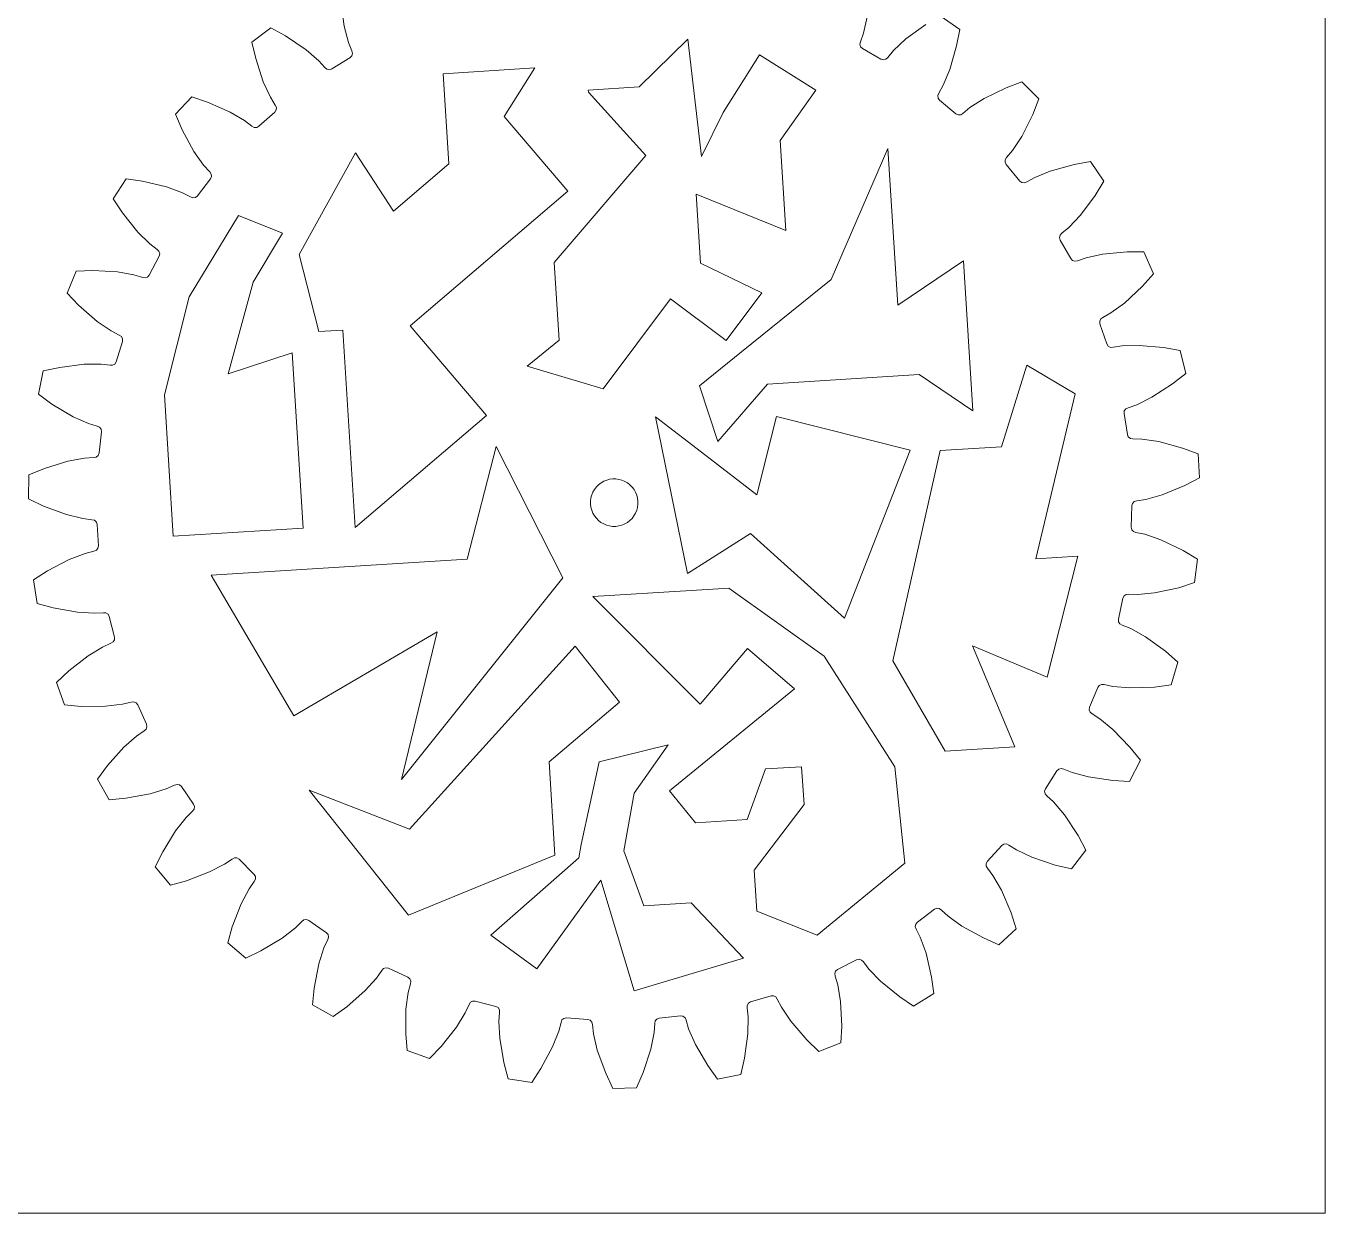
# Model space of a CAD drawing. Header units: millimetres. Extents: x -584 to 91, y -356 to 139.
# Drawn here: x 8.6 to 90.6, y -165.5 to -90.5 of the extents above; entities that cross this region are included whole.
import ezdxf

# ---------------------------------------------------------------- set-up
doc = ezdxf.new("R2010")
doc.units = ezdxf.units.MM
doc.layers.get('0').update_dxf_attribs({"linetype": 'CONTINUOUS'})

msp = doc.modelspace()

# ---------------------------------------------------------------- linework, layer by layer
at = {"color": 5, "lineweight": 0}
for p, q in [((28.444, -88.989), (28.655, -90.531)), ((61.449, -90.978), (61.682, -89.938)), ((67.532, -90.747), (66.302, -89.887)), ((24.036, -90.646), (22.838, -91.55)), ((24.963, -91.154), (24.036, -90.646)), ((28.655, -90.531), (28.925, -91.562)), ((61.258, -91.52), (61.449, -90.978)), ((65.394, -90.428), (64.136, -91.344)), ((67.335, -91.786), (67.532, -90.747)), ((22.838, -91.55), (23.072, -92.581)), ((26.253, -92.025), (24.963, -91.154)), ((28.925, -91.562), (29.135, -92.097)), ((61.221, -91.678), (61.258, -91.52)), ((61.268, -91.834), (61.221, -91.678)), ((61.387, -91.945), (61.268, -91.834)), ((64.136, -91.344), (63.356, -92.071)), ((66.906, -93.282), (67.335, -91.786)), ((23.072, -92.581), (23.554, -94.06)), ((27.058, -92.723), (26.253, -92.025)), ((29.022, -92.526), (27.881, -93.236)), ((29.136, -92.411), (29.022, -92.526)), ((29.135, -92.097), (29.178, -92.254)), ((29.178, -92.254), (29.136, -92.411)), ((62.552, -92.613), (61.387, -91.945)), ((62.708, -92.66), (62.552, -92.613)), ((62.866, -92.622), (62.708, -92.66)), ((62.984, -92.51), (62.866, -92.622)), ((63.356, -92.071), (62.984, -92.51)), ((27.445, -93.148), (27.058, -92.723)), ((27.567, -93.256), (27.445, -93.148)), ((27.727, -93.288), (27.567, -93.256)), ((27.881, -93.236), (27.727, -93.288)), ((66.491, -94.264), (66.906, -93.282)), ((23.554, -94.06), (24.004, -95.026)), ((66.206, -94.763), (66.491, -94.264)), ((71.46, -94.057), (70.47, -94.428)), ((72.517, -95.123), (71.46, -94.057)), ((19.03, -94.999), (18.013, -96.102)), ((20.033, -95.333), (19.03, -94.999)), ((24.004, -95.026), (24.307, -95.516)), ((66.141, -94.913), (66.206, -94.763)), ((66.16, -95.074), (66.141, -94.913)), ((66.257, -95.204), (66.16, -95.074)), ((69.069, -95.104), (68.172, -95.68)), ((70.47, -94.428), (69.069, -95.104)), ((72.138, -96.11), (72.517, -95.123)), ((21.458, -95.959), (20.033, -95.333)), ((22.375, -96.502), (21.458, -95.959)), ((24.272, -95.958), (23.276, -96.86)), ((24.364, -95.824), (24.272, -95.958)), ((24.307, -95.516), (24.377, -95.662)), ((24.377, -95.662), (24.364, -95.824)), ((67.284, -96.07), (66.257, -95.204)), ((68.172, -95.68), (67.728, -96.046)), ((18.013, -96.102), (18.427, -97.074)), ((22.832, -96.852), (22.375, -96.502)), ((67.429, -96.144), (67.284, -96.07)), ((67.592, -96.135), (67.429, -96.144)), ((67.728, -96.046), (67.592, -96.135)), ((71.448, -97.505), (72.138, -96.11)), ((18.427, -97.074), (19.166, -98.444)), ((22.971, -96.936), (22.832, -96.852)), ((23.134, -96.939), (22.971, -96.936)), ((23.276, -96.86), (23.134, -96.939)), ((70.865, -98.397), (71.448, -97.505)), ((70.495, -98.838), (70.865, -98.397)), ((19.166, -98.444), (19.781, -99.314)), ((70.394, -99.135), (70.405, -98.973)), ((70.467, -99.281), (70.394, -99.135)), ((70.405, -98.973), (70.495, -98.838)), ((75.791, -99.081), (74.751, -99.269)), ((76.641, -100.319), (75.791, -99.081)), ((19.781, -99.314), (20.167, -99.742)), ((20.167, -99.742), (20.262, -99.873)), ((20.278, -100.035), (20.211, -100.183)), ((20.262, -99.873), (20.278, -100.035)), ((71.323, -100.316), (70.467, -99.281)), ((73.251, -99.685), (72.266, -100.091)), ((74.751, -99.269), (73.251, -99.685)), ((14.882, -100.175), (14.078, -101.442)), ((15.929, -100.325), (14.882, -100.175)), ((17.443, -100.687), (15.929, -100.325)), ((18.442, -101.057), (17.443, -100.687)), ((20.211, -100.183), (19.392, -101.249)), ((71.453, -100.415), (71.323, -100.316)), ((71.614, -100.435), (71.453, -100.415)), ((71.764, -100.371), (71.614, -100.435)), ((72.266, -100.091), (71.764, -100.371)), ((76.091, -101.222), (76.641, -100.319)), ((14.078, -101.442), (14.66, -102.325)), ((18.954, -101.32), (18.442, -101.057)), ((19.106, -101.377), (18.954, -101.32)), ((19.266, -101.351), (19.106, -101.377)), ((19.392, -101.249), (19.266, -101.351)), ((75.164, -102.472), (76.091, -101.222)), ((14.66, -102.325), (15.631, -103.541)), ((74.43, -103.245), (75.164, -102.472)), ((73.988, -103.613), (74.43, -103.245)), ((15.631, -103.541), (16.392, -104.287)), ((73.836, -103.888), (73.875, -103.73)), ((73.881, -104.044), (73.836, -103.888)), ((73.875, -103.73), (73.988, -103.613)), ((74.539, -105.216), (73.881, -104.044)), ((16.392, -104.287), (16.847, -104.639)), ((16.847, -104.639), (16.964, -104.752)), ((16.964, -104.752), (17.009, -104.908)), ((17.009, -104.908), (16.97, -105.066)), ((76.549, -104.938), (75.507, -105.162)), ((78.098, -104.797), (76.549, -104.938)), ((79.156, -104.798), (78.098, -104.797)), ((79.77, -106.168), (79.156, -104.798)), ((16.97, -105.066), (16.355, -106.26)), ((74.649, -105.335), (74.539, -105.216)), ((74.804, -105.384), (74.649, -105.335)), ((74.962, -105.348), (74.804, -105.384)), ((75.507, -105.162), (74.962, -105.348)), ((11.725, -106.009), (11.16, -107.399)), ((12.782, -105.97), (11.725, -106.009)), ((14.336, -106.055), (12.782, -105.97)), ((15.385, -106.242), (14.336, -106.055)), ((15.936, -106.408), (15.385, -106.242)), ((16.096, -106.438), (15.936, -106.408)), ((16.249, -106.384), (16.096, -106.438)), ((16.355, -106.26), (16.249, -106.384)), ((79.068, -106.958), (79.77, -106.168)), ((11.16, -107.399), (11.89, -108.164)), ((77.933, -108.022), (79.068, -106.958)), ((11.89, -108.164), (13.063, -109.187)), ((77.073, -108.652), (77.933, -108.022)), ((76.373, -109.178), (76.44, -109.03)), ((76.44, -109.03), (76.572, -108.935)), ((76.572, -108.935), (77.073, -108.652)), ((13.063, -109.187), (13.945, -109.786)), ((13.945, -109.786), (14.456, -110.05)), ((76.39, -109.34), (76.373, -109.178)), ((76.828, -110.61), (76.39, -109.34)), ((14.653, -110.448), (14.261, -111.733)), ((14.456, -110.05), (14.591, -110.14)), ((14.591, -110.14), (14.663, -110.286)), ((14.663, -110.286), (14.653, -110.448)), ((76.915, -110.747), (76.828, -110.61)), ((77.79, -110.73), (77.221, -110.816)), ((78.855, -110.696), (77.79, -110.73)), ((80.405, -110.834), (78.855, -110.696)), ((77.059, -110.823), (76.915, -110.747)), ((77.221, -110.816), (77.059, -110.823)), ((81.445, -111.024), (80.405, -110.834)), ((81.805, -112.481), (81.445, -111.024)), ((9.661, -112.313), (9.353, -113.782)), ((10.694, -112.086), (9.661, -112.313)), ((12.238, -111.892), (10.694, -112.086)), ((13.304, -111.888), (12.238, -111.892)), ((13.875, -111.954), (13.304, -111.888)), ((14.038, -111.954), (13.875, -111.954)), ((14.179, -111.874), (14.038, -111.954)), ((14.261, -111.733), (14.179, -111.874)), ((79.666, -113.978), (80.974, -113.134)), ((80.974, -113.134), (81.805, -112.481)), ((9.353, -113.782), (10.208, -114.404)), ((78.708, -114.444), (79.666, -113.978)), ((10.208, -114.404), (11.545, -115.201)), ((77.913, -114.999), (77.926, -114.837)), ((77.926, -114.837), (78.018, -114.703)), ((78.018, -114.703), (78.164, -114.633)), ((78.164, -114.633), (78.708, -114.444)), ((11.545, -115.201), (12.519, -115.632)), ((12.519, -115.632), (13.069, -115.802)), ((78.117, -116.327), (77.913, -114.999)), ((13.069, -115.802), (13.218, -115.866)), ((13.334, -116.158), (13.177, -117.493)), ((13.218, -115.866), (13.315, -115.997)), ((13.315, -115.997), (13.334, -116.158)), ((78.178, -116.477), (78.117, -116.327)), ((78.306, -116.577), (78.178, -116.477)), ((78.467, -116.6), (78.306, -116.577)), ((79.042, -116.617), (78.467, -116.6)), ((80.096, -116.773), (79.042, -116.617)), ((81.597, -117.186), (80.096, -116.773)), ((82.586, -117.558), (81.597, -117.186)), ((11.216, -118.01), (9.731, -118.476)), ((12.263, -117.816), (11.216, -118.01)), ((12.837, -117.778), (12.263, -117.816)), ((12.997, -117.75), (12.837, -117.778)), ((13.122, -117.645), (12.997, -117.75)), ((13.177, -117.493), (13.122, -117.645)), ((82.68, -119.056), (82.586, -117.558)), ((8.755, -118.884), (8.715, -120.384)), ((9.731, -118.476), (8.755, -118.884)), ((80.308, -120.147), (81.746, -119.55)), ((81.746, -119.55), (82.68, -119.056)), ((8.715, -120.384), (9.667, -120.844)), ((78.442, -120.681), (78.557, -120.566)), ((78.557, -120.566), (78.714, -120.523)), ((78.714, -120.523), (79.282, -120.435)), ((79.282, -120.435), (80.308, -120.147)), ((9.667, -120.844), (11.125, -121.389)), ((11.125, -121.389), (12.16, -121.64)), ((78.365, -122.182), (78.401, -120.838)), ((78.401, -120.838), (78.442, -120.681)), ((12.16, -121.64), (12.732, -121.708)), ((12.732, -121.708), (12.89, -121.745)), ((12.89, -121.745), (13.009, -121.856)), ((13.009, -121.856), (13.056, -122.012)), ((13.056, -122.012), (13.14, -123.353)), ((78.398, -122.341), (78.365, -122.182)), ((78.506, -122.462), (78.398, -122.341)), ((78.66, -122.513), (78.506, -122.462)), ((79.223, -122.632), (78.66, -122.513)), ((80.232, -122.975), (79.223, -122.632)), ((81.635, -123.648), (80.232, -122.975)), ((12.299, -123.834), (11.302, -124.212)), ((12.857, -123.694), (12.299, -123.834)), ((13.009, -123.638), (12.857, -123.694)), ((13.113, -123.513), (13.009, -123.638)), ((13.14, -123.353), (13.113, -123.513)), ((82.542, -124.192), (81.635, -123.648)), ((11.302, -124.212), (9.924, -124.936)), ((82.367, -125.682), (82.542, -124.192)), ((9.924, -124.936), (9.037, -125.511)), ((9.037, -125.511), (9.265, -126.995)), ((78.778, -126.432), (79.839, -126.332)), ((79.839, -126.332), (81.359, -126.001)), ((81.359, -126.001), (82.367, -125.682)), ((9.265, -126.995), (10.284, -127.277)), ((77.563, -127.987), (77.838, -126.672)), ((77.838, -126.672), (77.907, -126.524)), ((77.907, -126.524), (78.041, -126.431)), ((78.041, -126.431), (78.203, -126.418)), ((78.203, -126.418), (78.778, -126.432)), ((10.284, -127.277), (11.816, -127.553)), ((11.816, -127.553), (12.88, -127.615)), ((12.88, -127.615), (13.454, -127.58)), ((13.454, -127.58), (13.616, -127.588)), ((13.616, -127.588), (13.753, -127.676)), ((13.753, -127.676), (13.827, -127.821)), ((13.827, -127.821), (14.15, -129.125)), ((77.567, -128.149), (77.563, -127.987)), ((77.652, -128.288), (77.567, -128.149)), ((77.795, -128.366), (77.652, -128.288)), ((78.327, -128.583), (77.795, -128.366)), ((79.259, -129.1), (78.327, -128.583)), ((13.932, -129.512), (13.408, -129.749)), ((14.072, -129.429), (13.932, -129.512)), ((14.151, -129.288), (14.072, -129.429)), ((14.15, -129.125), (14.151, -129.288)), ((80.519, -130.014), (79.259, -129.1)), ((12.495, -130.299), (11.268, -131.257)), ((13.408, -129.749), (12.495, -130.299)), ((81.314, -130.71), (80.519, -130.014)), ((80.876, -132.146), (81.314, -130.71)), ((11.268, -131.257), (10.498, -131.982)), ((10.498, -131.982), (10.988, -133.401)), ((75.737, -133.555), (76.243, -132.31)), ((76.243, -132.31), (76.337, -132.178)), ((76.337, -132.178), (76.485, -132.11)), ((76.485, -132.11), (76.647, -132.126)), ((76.647, -132.126), (77.21, -132.242)), ((77.21, -132.242), (78.272, -132.334)), ((78.272, -132.334), (79.828, -132.279)), ((79.828, -132.279), (80.876, -132.146)), ((10.988, -133.401), (12.041, -133.497)), ((12.041, -133.497), (13.597, -133.495)), ((13.597, -133.495), (14.655, -133.365)), ((14.655, -133.365), (15.213, -133.229)), ((15.213, -133.229), (15.375, -133.207)), ((15.375, -133.207), (15.525, -133.27)), ((15.525, -133.27), (15.624, -133.399)), ((15.624, -133.399), (16.174, -134.625)), ((75.712, -133.716), (75.737, -133.555)), ((75.771, -133.867), (75.712, -133.716)), ((75.898, -133.969), (75.771, -133.867)), ((76.383, -134.279), (75.898, -133.969)), ((77.207, -134.954), (76.383, -134.279)), ((16.028, -135.044), (15.555, -135.371)), ((16.151, -134.938), (16.028, -135.044)), ((16.205, -134.784), (16.151, -134.938)), ((16.174, -134.625), (16.205, -134.784)), ((78.284, -136.078), (77.207, -134.954)), ((14.755, -136.075), (13.719, -137.237)), ((15.555, -135.371), (14.755, -136.075)), ((78.942, -136.905), (78.284, -136.078)), ((78.255, -138.239), (78.942, -136.905)), ((13.719, -137.237), (13.091, -138.087)), ((72.947, -138.708), (73.667, -137.574)), ((73.667, -137.574), (73.783, -137.46)), ((73.783, -137.46), (73.941, -137.42)), ((73.941, -137.42), (74.097, -137.464)), ((74.097, -137.464), (74.631, -137.679)), ((74.631, -137.679), (75.659, -137.959)), ((13.091, -138.087), (13.826, -139.396)), ((17.428, -138.706), (17.953, -138.472)), ((17.953, -138.472), (18.108, -138.423)), ((18.108, -138.423), (18.267, -138.457)), ((18.267, -138.457), (18.387, -138.566)), ((18.387, -138.566), (19.147, -139.674)), ((75.659, -137.959), (77.199, -138.183)), ((77.199, -138.183), (78.255, -138.239)), ((13.826, -139.396), (14.879, -139.302)), ((14.879, -139.302), (16.41, -139.023)), ((16.41, -139.023), (17.428, -138.706)), ((72.894, -138.862), (72.947, -138.708)), ((72.925, -139.022), (72.894, -138.862)), ((73.031, -139.145), (72.925, -139.022)), ((73.453, -139.536), (73.031, -139.145)), ((19.079, -140.113), (18.672, -140.519)), ((19.181, -139.987), (19.079, -140.113)), ((19.147, -139.674), (19.206, -139.826)), ((19.206, -139.826), (19.181, -139.987)), ((74.144, -140.347), (73.453, -139.536)), ((18.672, -140.519), (18.01, -141.355)), ((75.002, -141.645), (74.144, -140.347)), ((18.01, -141.355), (17.199, -142.683)), ((75.502, -142.577), (75.002, -141.645)), ((17.199, -142.683), (16.732, -143.632)), ((69.281, -143.281), (70.192, -142.293)), ((70.192, -142.293), (70.327, -142.202)), ((70.327, -142.202), (70.489, -142.191)), ((70.489, -142.191), (70.635, -142.262)), ((70.635, -142.262), (71.122, -142.569)), ((71.122, -142.569), (72.084, -143.027)), ((74.588, -143.767), (75.502, -142.577)), ((20.165, -143.96), (21.11, -143.467)), ((21.11, -143.467), (21.585, -143.142)), ((21.585, -143.142), (21.729, -143.066)), ((21.729, -143.066), (21.891, -143.072)), ((21.891, -143.072), (22.029, -143.158)), ((22.029, -143.158), (22.975, -144.112)), ((69.202, -143.422), (69.281, -143.281)), ((69.203, -143.585), (69.202, -143.422)), ((72.084, -143.027), (73.559, -143.523)), ((73.559, -143.523), (74.588, -143.767)), ((16.732, -143.632), (17.689, -144.788)), ((18.709, -144.508), (20.165, -143.96)), ((22.975, -144.112), (23.06, -144.251)), ((23.06, -144.251), (23.064, -144.413)), ((69.286, -143.725), (69.203, -143.585)), ((69.631, -144.185), (69.286, -143.725)), ((70.166, -145.106), (69.631, -144.185)), ((17.689, -144.788), (18.709, -144.508)), ((22.658, -145.028), (22.156, -145.968)), ((22.986, -144.556), (22.658, -145.028)), ((23.064, -144.413), (22.986, -144.556)), ((70.779, -146.537), (70.166, -145.106)), ((22.156, -145.968), (21.595, -147.42)), ((64.858, -147.125), (65.931, -146.316)), ((65.931, -146.316), (66.08, -146.25)), ((66.08, -146.25), (66.241, -146.268)), ((66.241, -146.268), (66.372, -146.364)), ((66.372, -146.364), (66.796, -146.753)), ((66.796, -146.753), (67.661, -147.376)), ((71.105, -147.543), (70.779, -146.537)), ((21.595, -147.42), (21.305, -148.437)), ((24.741, -148.147), (25.583, -147.493)), ((25.583, -147.493), (25.993, -147.089)), ((25.993, -147.089), (26.12, -146.988)), ((26.12, -146.988), (26.281, -146.965)), ((26.281, -146.965), (26.432, -147.025)), ((26.432, -147.025), (27.533, -147.795)), ((64.727, -147.41), (64.754, -147.25)), ((64.784, -147.562), (64.727, -147.41)), ((64.754, -147.25), (64.858, -147.125)), ((65.041, -148.077), (64.784, -147.562)), ((67.661, -147.376), (69.024, -148.127)), ((69.993, -148.55), (71.105, -147.543)), ((21.305, -148.437), (22.453, -149.404)), ((23.406, -148.946), (24.741, -148.147)), ((27.623, -148.23), (27.384, -148.753)), ((27.533, -147.795), (27.641, -147.916)), ((27.674, -148.075), (27.623, -148.23)), ((27.641, -147.916), (27.674, -148.075)), ((65.403, -149.079), (65.041, -148.077)), ((69.024, -148.127), (69.993, -148.55)), ((22.453, -149.404), (23.406, -148.946)), ((27.384, -148.753), (27.059, -149.768)), ((65.751, -150.596), (65.403, -149.079)), ((27.059, -149.768), (26.766, -151.296)), ((31.034, -150.185), (31.141, -150.063)), ((31.141, -150.063), (31.295, -150.011)), ((31.295, -150.011), (31.455, -150.043)), ((31.455, -150.043), (32.676, -150.605)), ((59.695, -150.222), (59.82, -150.117)), ((59.82, -150.117), (61.02, -149.513)), ((61.02, -149.513), (61.178, -149.475)), ((61.178, -149.475), (61.334, -149.521)), ((61.334, -149.521), (61.445, -149.639)), ((61.445, -149.639), (61.793, -150.097)), ((61.793, -150.097), (62.532, -150.865)), ((29.992, -151.449), (30.703, -150.656)), ((30.703, -150.656), (31.034, -150.185)), ((32.676, -150.605), (32.804, -150.705)), ((32.804, -150.705), (32.865, -150.855)), ((32.865, -150.855), (32.842, -151.016)), ((59.64, -150.375), (59.695, -150.222)), ((59.668, -150.535), (59.64, -150.375)), ((59.83, -151.087), (59.668, -150.535)), ((62.532, -150.865), (63.739, -151.848)), ((65.892, -151.644), (65.751, -150.596)), ((26.766, -151.296), (26.663, -152.348)), ((28.821, -152.474), (29.992, -151.449)), ((32.701, -151.574), (32.562, -152.63)), ((32.842, -151.016), (32.701, -151.574)), ((60.007, -152.138), (59.83, -151.087)), ((64.617, -152.437), (65.892, -151.644)), ((26.663, -152.348), (27.965, -153.095)), ((27.965, -153.095), (28.821, -152.474)), ((36.306, -152.853), (36.547, -152.331)), ((36.547, -152.331), (36.631, -152.192)), ((36.631, -152.192), (36.773, -152.114)), ((36.773, -152.114), (36.936, -152.117)), ((36.936, -152.117), (38.237, -152.451)), ((38.237, -152.451), (38.381, -152.527)), ((38.381, -152.527), (38.468, -152.664)), ((54.104, -152.546), (54.105, -152.383)), ((54.165, -153.118), (54.104, -152.546)), ((54.105, -152.383), (54.187, -152.243)), ((54.187, -152.243), (54.328, -152.162)), ((54.328, -152.162), (55.617, -151.781)), ((55.617, -151.781), (55.779, -151.772)), ((55.779, -151.772), (55.924, -151.846)), ((55.924, -151.846), (56.013, -151.982)), ((56.013, -151.982), (56.273, -152.495)), ((56.273, -152.495), (56.863, -153.382)), ((60.078, -153.692), (60.007, -152.138)), ((63.739, -151.848), (64.617, -152.437)), ((32.562, -152.63), (32.546, -154.187)), ((35.747, -153.761), (36.306, -152.853)), ((38.475, -152.826), (38.435, -153.4)), ((38.435, -153.4), (38.487, -154.465)), ((38.468, -152.664), (38.475, -152.826)), ((42.355, -153.459), (42.413, -153.307)), ((42.413, -153.307), (42.539, -153.204)), ((42.539, -153.204), (42.699, -153.178)), ((42.699, -153.178), (44.039, -153.275)), ((44.039, -153.275), (44.194, -153.323)), ((44.194, -153.323), (44.305, -153.443)), ((48.271, -153.531), (48.3, -153.371)), ((48.3, -153.371), (48.406, -153.248)), ((48.406, -153.248), (48.559, -153.193)), ((48.559, -153.193), (49.895, -153.049)), ((49.895, -153.049), (50.056, -153.069)), ((50.056, -153.069), (50.186, -153.167)), ((50.186, -153.167), (50.249, -153.317)), ((50.249, -153.317), (50.414, -153.868)), ((54.151, -154.183), (54.165, -153.118)), ((56.863, -153.382), (57.876, -154.564)), ((32.546, -154.187), (32.632, -155.24)), ((34.778, -154.979), (35.747, -153.761)), ((41.823, -155.008), (42.211, -154.015)), ((42.211, -154.015), (42.355, -153.459)), ((44.305, -153.443), (44.34, -153.602)), ((44.34, -153.602), (44.403, -154.173)), ((44.403, -154.173), (44.644, -155.211)), ((48.024, -155.151), (48.228, -154.105)), ((48.228, -154.105), (48.271, -153.531)), ((50.414, -153.868), (50.836, -154.847)), ((53.944, -155.726), (54.151, -154.183)), ((60.03, -154.749), (60.078, -153.692)), ((34.047, -155.742), (34.778, -154.979)), ((38.487, -154.465), (38.749, -155.999)), ((41.087, -156.38), (41.823, -155.008)), ((50.836, -154.847), (51.621, -156.191)), ((57.876, -154.564), (58.634, -155.301)), ((58.634, -155.301), (60.03, -154.749)), ((32.632, -155.24), (34.047, -155.742)), ((44.644, -155.211), (45.176, -156.674)), ((47.545, -156.631), (48.024, -155.151)), ((53.707, -156.756), (53.944, -155.726)), ((38.749, -155.999), (39.022, -157.02)), ((40.504, -157.261), (41.087, -156.38)), ((45.176, -156.674), (45.628, -157.63)), ((47.128, -157.603), (47.545, -156.631)), ((51.621, -156.191), (52.236, -157.051)), ((39.022, -157.02), (40.504, -157.261)), ((52.236, -157.051), (53.707, -156.756)), ((45.628, -157.63), (47.128, -157.603))]:
    msp.add_line(p, q, dxfattribs=at)
at = {"color": 1, "lineweight": 0}
for p, q in [((47.295, -94.366), (50.367, -91.357)), ((50.367, -91.357), (51.226, -98.766)), ((52.601, -95.988), (54.891, -92.348)), ((54.891, -92.348), (58.446, -94.584)), ((34.91, -93.538), (40.699, -93.174)), ((40.699, -93.174), (38.768, -96.242)), ((35.268, -99.227), (34.91, -93.538)), ((47.295, -94.366), (44.071, -94.569)), ((44.071, -94.569), (44.08, -94.701)), ((44.08, -94.701), (47.713, -98.696)), ((58.446, -94.584), (56.186, -97.762)), ((42.791, -100.96), (38.768, -96.242)), ((52.601, -95.988), (51.226, -98.766)), ((56.543, -103.433), (56.186, -97.762)), ((62.998, -98.272), (59.416, -106.528)), ((63.62, -108.152), (62.998, -98.272)), ((29.379, -98.528), (25.821, -104.96)), ((31.768, -102.211), (29.379, -98.528)), ((35.268, -99.227), (31.768, -102.211)), ((47.713, -98.696), (41.924, -105.456)), ((32.823, -109.459), (42.791, -100.96)), ((51.162, -105.51), (50.887, -101.148)), ((50.887, -101.148), (56.543, -103.433)), ((21.984, -102.49), (18.873, -107.621)), ((24.766, -103.611), (21.984, -102.49)), ((22.909, -106.695), (24.766, -103.611)), ((27.062, -109.822), (25.821, -104.96)), ((41.924, -105.456), (42.233, -110.372)), ((55.03, -107.388), (51.162, -105.51)), ((67.761, -105.351), (63.62, -108.152)), ((68.358, -114.832), (67.761, -105.351)), ((59.416, -106.528), (53.747, -111.107)), ((21.344, -112.487), (22.909, -106.695)), ((52.786, -110.387), (55.03, -107.388)), ((18.873, -107.621), (17.306, -113.813)), ((45.009, -113.435), (49.263, -107.751)), ((49.263, -107.751), (52.786, -110.387)), ((27.062, -109.822), (28.578, -109.727)), ((28.578, -109.727), (29.363, -122.202)), ((37.657, -115.13), (32.823, -109.459)), ((42.233, -110.372), (40.216, -112.012)), ((21.344, -112.487), (25.382, -111.161)), ((25.382, -111.161), (26.079, -122.239)), ((53.747, -111.107), (51.093, -113.25)), ((40.216, -112.012), (45.009, -113.435)), ((71.779, -111.948), (70.165, -117.102)), ((74.824, -113.762), (71.779, -111.948)), ((52.256, -116.762), (55.403, -113.137)), ((55.403, -113.137), (64.961, -112.536)), ((64.961, -112.536), (68.358, -114.832)), ((17.869, -122.755), (17.306, -113.813)), ((51.093, -113.25), (52.256, -116.762)), ((72.348, -124.172), (74.824, -113.762)), ((29.363, -122.202), (37.657, -115.13)), ((48.323, -115.218), (50.348, -125.113)), ((51.489, -117.646), (48.323, -115.218)), ((55.971, -115.182), (54.725, -120.128)), ((64.407, -117.309), (55.971, -115.182)), ((36.431, -124.203), (38.255, -117.084)), ((38.255, -117.084), (42.46, -125.379)), ((70.165, -117.102), (66.296, -117.345)), ((54.725, -120.128), (51.489, -117.646)), ((60.26, -127.928), (64.407, -117.309)), ((66.296, -117.345), (63.306, -130.612)), ((44.589, -119.638), (44.469, -119.794)), ((44.728, -119.5), (44.589, -119.638)), ((44.884, -119.381), (44.728, -119.5)), ((45.054, -119.283), (44.884, -119.381)), ((45.236, -119.208), (45.054, -119.283)), ((45.425, -119.158), (45.236, -119.208)), ((45.62, -119.133), (45.425, -119.158)), ((45.816, -119.134), (45.62, -119.133)), ((46.01, -119.16), (45.816, -119.134)), ((46.2, -119.211), (46.01, -119.16)), ((46.381, -119.287), (46.2, -119.211)), ((46.551, -119.385), (46.381, -119.287)), ((46.706, -119.505), (46.551, -119.385)), ((46.844, -119.644), (46.706, -119.505)), ((46.963, -119.8), (46.844, -119.644)), ((44.244, -120.334), (44.217, -120.528)), ((44.217, -120.528), (44.217, -120.724)), ((44.295, -120.144), (44.244, -120.334)), ((44.37, -119.963), (44.295, -120.144)), ((44.469, -119.794), (44.37, -119.963)), ((47.061, -119.97), (46.963, -119.8)), ((47.136, -120.152), (47.061, -119.97)), ((47.186, -120.341), (47.136, -120.152)), ((47.211, -120.536), (47.186, -120.341)), ((47.211, -120.732), (47.211, -120.536)), ((44.217, -120.724), (44.242, -120.919)), ((44.242, -120.919), (44.292, -121.109)), ((44.292, -121.109), (44.367, -121.29)), ((44.367, -121.29), (44.465, -121.46)), ((46.959, -121.467), (47.058, -121.297)), ((47.058, -121.297), (47.133, -121.116)), ((47.133, -121.116), (47.184, -120.927)), ((47.184, -120.927), (47.211, -120.732)), ((44.465, -121.46), (44.584, -121.616)), ((44.584, -121.616), (44.722, -121.755)), ((44.722, -121.755), (44.877, -121.875)), ((44.877, -121.875), (45.047, -121.974)), ((45.047, -121.974), (45.228, -122.049)), ((45.228, -122.049), (45.417, -122.101)), ((45.417, -122.101), (45.612, -122.127)), ((45.612, -122.127), (45.808, -122.127)), ((45.808, -122.127), (46.003, -122.102)), ((46.003, -122.102), (46.192, -122.052)), ((46.192, -122.052), (46.374, -121.977)), ((46.374, -121.977), (46.544, -121.88)), ((46.544, -121.88), (46.7, -121.76)), ((46.7, -121.76), (46.839, -121.622)), ((46.839, -121.622), (46.959, -121.467)), ((26.079, -122.239), (17.869, -122.755)), ((50.348, -125.113), (54.309, -122.582)), ((54.309, -122.582), (60.26, -127.928)), ((20.263, -125.22), (36.431, -124.203)), ((74.992, -124.005), (72.348, -124.172)), ((73.046, -131.662), (74.992, -124.005)), ((25.481, -134.101), (20.263, -125.22)), ((42.46, -125.379), (32.286, -138.114)), ((50.565, -126.174), (44.363, -126.564)), ((52.951, -126.024), (50.565, -126.174)), ((58.974, -130.323), (52.951, -126.024)), ((44.363, -126.564), (51.15, -133.354)), ((34.534, -128.781), (25.481, -134.101)), ((32.286, -138.114), (34.534, -128.781)), ((43.256, -129.694), (32.775, -141.249)), ((46.042, -133.227), (43.256, -129.694)), ((51.15, -133.354), (54.134, -129.853)), ((54.134, -129.853), (57.102, -132.384)), ((63.431, -137.324), (58.974, -130.323)), ((71.004, -136.048), (68.348, -129.679)), ((68.348, -129.679), (73.046, -131.662)), ((63.306, -130.612), (66.613, -136.324)), ((57.102, -132.384), (49.206, -138.841)), ((41.599, -137.011), (46.042, -133.227)), ((49.129, -135.918), (44.76, -136.997)), ((46.967, -138.978), (49.129, -135.918)), ((66.613, -136.324), (71.004, -136.048)), ((44.76, -136.997), (43.633, -142.217)), ((41.969, -142.9), (41.599, -137.011)), ((54.108, -140.648), (55.265, -137.451)), ((55.265, -137.451), (57.549, -137.308)), ((57.549, -137.308), (57.699, -139.699)), ((64.066, -143.411), (63.431, -137.324)), ((32.775, -141.249), (26.439, -138.781)), ((26.439, -138.781), (32.717, -146.693)), ((46.323, -142.621), (46.967, -138.978)), ((49.206, -138.841), (50.852, -140.853)), ((57.699, -139.699), (54.558, -143.843)), ((50.852, -140.853), (54.108, -140.648)), ((43.633, -142.217), (43.471, -143.062)), ((47.573, -146.104), (46.323, -142.621)), ((32.717, -146.693), (41.969, -142.9)), ((43.471, -143.062), (42.058, -144.303)), ((58.531, -147.952), (64.066, -143.411)), ((42.058, -144.303), (37.911, -147.945)), ((54.558, -143.843), (54.721, -146.438)), ((40.818, -150.068), (44.871, -144.483)), ((44.871, -144.483), (46.973, -151.474)), ((50.567, -145.915), (47.573, -146.104)), ((53.868, -149.4), (50.567, -145.915)), ((54.721, -146.438), (58.531, -147.952)), ((37.911, -147.945), (40.818, -150.068)), ((46.973, -151.474), (53.868, -149.4))]:
    msp.add_line(p, q, dxfattribs=at)
at = {"lineweight": 0}
msp.add_lwpolyline([(-519, -165.5), (90.6, -165.5), (90.6, 139.3), (-519, 139.3)], close=True, dxfattribs=at)

doc.saveas('drawing.dxf')
